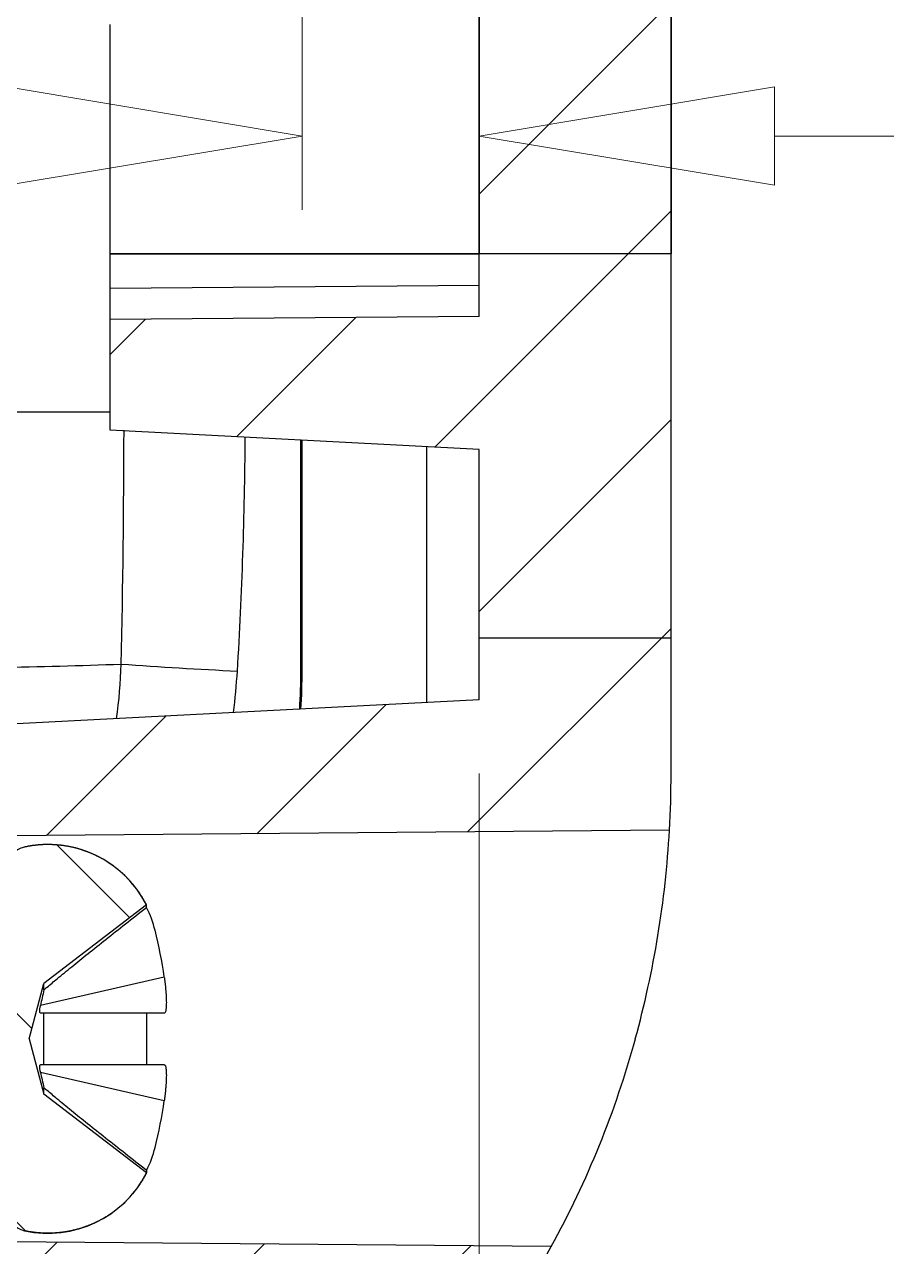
# Model space of a CAD drawing. Header units: millimetres. Extents: x 1786 to 4177, y -2705 to -1639.
# Drawn here: x 3945.3 to 3956.99, y -1857.12 to -1840.56 of the extents above; entities that cross this region are included whole.
import ezdxf

# ---------------------------------------------------------------- set-up
doc = ezdxf.new("R2010")
doc.units = ezdxf.units.MM
doc.layers.add('dim', color=3, linetype='Continuous', lineweight=9)
doc.styles.add('FFS', font='simfang0.ttf', dxfattribs={"width": 0.85})
doc.dimstyles.new('YanXiu', dxfattribs={"dimtxt": 2.5, "dimasz": 2.2, "dimexe": 1, "dimexo": 0.6, "dimgap": 0.66, "dimtad": 0, "dimzin": 9, "dimdsep": 46, "dimtxsty": 'FFS', "dimblk": 'CLOSEDBLANK', "dimcen": 0, "dimclrd": 256, "dimclre": 131, "dimclrt": 42, "dimazin": 2, "dimtfac": 1, "dimtofl": 0, "dimtmove": 0, "dimatfit": 3, "dimldrblk": 'CLOSEDBLANK', "dimfxl": 0, "dimlwd": 5, "dimlwe": 5, "dimarcsym": 0})

# ---------------------------------------------------------------- blocks, each defined once
blk = doc.blocks.new('_ClosedBlank')
at = {"color": 0, "linetype": 'ByBlock', "lineweight": -2}
for p, q in [((-1, 0.1667), (0, 0)), ((-1, 0.1667), (-1, -0.1667)), ((0, 0), (-1, -0.1667))]:
    blk.add_line(p, q, dxfattribs=at)
blk = doc.blocks.new('*D344')
at = {"layer": 'Defpoints', "color": 0}
for p in [(-42.036, 59.332), (-39.636, 59.29), (-42.036, 56.536)]:
    blk.add_point(p, dxfattribs=at)
at = {"layer": 'dim', "color": 131, "lineweight": 5}
for p, q in [((-42.036, 58.333), (-42.036, 55.537)), ((-39.636, 58.291), (-39.636, 55.537))]:
    blk.add_line(p, q, dxfattribs=at)
at = {"layer": 'dim', "lineweight": 5}
for p, q in [((-46.036, 56.536), (-50.036, 56.536)), ((-35.636, 56.536), (-31.636, 56.536))]:
    blk.add_line(p, q, dxfattribs=at)
at = {"layer": 'dim', "lineweight": 5, "xscale": 4, "yscale": 4, "zscale": 4}
blk.add_blockref('_ClosedBlank', (-42.036, 56.536), dxfattribs=at)
at = {"layer": 'dim', "lineweight": 5, "xscale": 4, "yscale": 4, "zscale": 4, "rotation": 180}
blk.add_blockref('_ClosedBlank', (-39.636, 56.536), dxfattribs=at)
at = {"layer": 'dim', "color": 42, "insert": (-54.952, 56.536), "char_height": 5, "attachment_point": 5, "style": 'FFS'}
blk.add_mtext('2.4', dxfattribs=at)
blk = doc.blocks.new('*D345')
at = {"layer": 'Defpoints', "color": 0}
for p in [(-39.636, 48.897), (-62.436, 47.9), (-39.636, 31.7)]:
    blk.add_point(p, dxfattribs=at)
at = {"layer": 'dim', "color": 131, "lineweight": 5}
for p, q in [((-39.636, 47.898), (-39.636, 30.7)), ((-62.436, 46.9), (-62.436, 30.7))]:
    blk.add_line(p, q, dxfattribs=at)
at = {"layer": 'dim', "lineweight": 5}
for p, q in [((-58.436, 31.7), (-57.411, 31.7)), ((-43.636, 31.7), (-44.661, 31.7))]:
    blk.add_line(p, q, dxfattribs=at)
at = {"layer": 'dim', "lineweight": 5, "xscale": 4, "yscale": 4, "zscale": 4, "rotation": 180}
blk.add_blockref('_ClosedBlank', (-62.436, 31.7), dxfattribs=at)
at = {"layer": 'dim', "lineweight": 5, "xscale": 4, "yscale": 4, "zscale": 4}
blk.add_blockref('_ClosedBlank', (-39.636, 31.7), dxfattribs=at)
at = {"layer": 'dim', "color": 42, "insert": (-51.036, 31.7), "char_height": 5, "attachment_point": 5, "style": 'FFS'}
blk.add_mtext('22.8', dxfattribs=at)
blk = doc.blocks.new('u161')
at = {"linetype": 'Continuous'}
h = blk.add_hatch(dxfattribs=at)
h.set_pattern_fill('DEFAULT__5', color=2, scale=2, angle=45, style=0, pattern_type=0)
h.set_pattern_definition([(45, (-380.4716, -141.763), (-1.4142136, 1.4142136), [])])
edge = h.paths.add_edge_path()
edge.add_line((-37.036, 47.9), (-37.036, 49.73))
edge.add_arc((-50.698, 47.9), 13.662, 356.761, 359.999)
edge.add_line((-37.058, 47.128), (-46.036, 47.05))
edge.add_line((-46.036, 45.939), (-46.036, 47.05))
edge.add_line((-46.036, 45.939), (-50.536, 45.9))
edge.add_line((-50.536, 45.9), (-50.536, 47.4))
edge.add_line((-50.536, 47.4), (-51.036, 47.688))
edge.add_line((-51.036, 47.688), (-51.036, 48.3))
edge.add_line((-39.636, 48.897), (-51.036, 48.3))
edge.add_line((-39.636, 48.897), (-39.636, 49.73))
edge.add_line((-37.036, 49.73), (-39.636, 49.73))
edge = h.paths.add_edge_path()
edge.add_line((-51.036, 35.8), (-51.036, 36.7))
edge.add_line((-51.036, 36.7), (-52.336, 36.722))
edge.add_line((-52.536, 36.926), (-52.336, 36.722))
edge.add_line((-52.536, 36.926), (-52.536, 37.873))
edge.add_line((-51.036, 37.9), (-52.536, 37.873))
edge.add_spline(control_points=[(-51.036, 37.9), (-50.166, 37.9), (-49.299, 37.954), (-48.436, 38.062)], knot_values=[0, 0, 0, 0, 1, 1, 1, 1], weights=[1, 0.998704, 0.998704, 1], degree=3, periodic=0)
edge.add_line((-48.436, 38.062), (-48.436, 40.163))
edge.add_line((-48.436, 40.163), (-51.036, 40.3))
edge.add_line((-51.036, 40.3), (-51.036, 40.911))
edge.add_line((-50.536, 41.2), (-51.036, 40.911))
edge.add_line((-50.536, 41.2), (-50.536, 42.7))
edge.add_line((-46.036, 42.66), (-50.536, 42.7))
edge.add_line((-46.036, 41.55), (-46.036, 42.66))
edge.add_line((-38.66, 41.485), (-46.036, 41.55))
edge.add_spline(control_points=[(-45.847, 35.88), (-45.156, 36.036), (-43.786, 36.503), (-41.885, 37.636), (-40.208, 39.171), (-39.199, 40.541), (-38.734, 41.35), (-38.66, 41.485)], knot_values=[0, 0, 0, 0, 0.234581, 0.473986, 0.71339, 0.952794, 1, 1, 1, 1], degree=3, periodic=0)
edge.add_spline(control_points=[(-50.536, 35.305), (-48.956, 35.339), (-47.388, 35.531), (-45.847, 35.88)], knot_values=[0, 0, 0, 0, 1, 1, 1, 1], weights=[1, 0.996624, 0.996624, 1], degree=3, periodic=0)
edge.add_line((-50.536, 35.305), (-50.536, 35.773))
edge.add_line((-50.536, 35.773), (-51.036, 35.8))
edge = h.paths.add_edge_path()
edge.add_line((-37.036, 49.73), (-39.636, 49.73))
edge.add_line((-37.036, 49.73), (-39.636, 49.73))
edge = h.paths.add_edge_path()
edge.add_line((-37.036, 49.73), (-37.036, 54.94))
edge.add_line((-37.036, 49.73), (-39.636, 49.73))
edge.add_line((-39.636, 49.73), (-39.636, 52.288))
edge.add_line((-39.636, 52.288), (-44.636, 52.55))
edge.add_line((-44.636, 52.55), (-44.636, 54.05))
edge.add_line((-39.636, 54.093), (-44.636, 54.05))
edge.add_line((-39.636, 54.093), (-39.636, 54.94))
edge.add_line((-37.036, 54.94), (-39.636, 54.94))
edge = h.paths.add_edge_path()
edge.add_line((-37.036, 54.94), (-39.636, 54.94))
edge.add_line((-39.636, 54.94), (-44.636, 54.94))
edge.add_line((-44.636, 54.94), (-39.636, 54.94))
edge.add_line((-37.036, 54.94), (-39.636, 54.94))
edge = h.paths.add_edge_path()
edge.add_line((-37.036, 162.7), (-37.036, 145.354))
edge.add_line((-38.613, 145.326), (-37.036, 145.354))
edge.add_spline(control_points=[(-38.613, 145.326), (-39.508, 145.311), (-40.136, 144.672), (-40.136, 143.776)], knot_values=[0, 0, 0, 0, 1, 1, 1, 1], weights=[1, 0.808834, 0.808834, 1], degree=3, periodic=0)
edge.add_line((-40.136, 86.364), (-40.136, 143.776))
edge.add_line((-40.136, 86.364), (-38.136, 84.364))
edge.add_line((-38.136, 84.364), (-38.136, 82.364))
edge.add_line((-40.136, 82.294), (-38.136, 82.364))
edge.add_line((-40.136, 61.9), (-40.136, 82.294))
edge.add_line((-40.136, 61.9), (-37.036, 61.845))
edge.add_line((-37.036, 61.845), (-37.036, 54.94))
edge.add_line((-37.036, 54.94), (-39.636, 54.94))
edge.add_line((-39.636, 59.29), (-39.636, 54.94))
edge.add_line((-42.036, 59.332), (-39.636, 59.29))
edge.add_line((-42.036, 147.867), (-42.036, 59.332))
edge.add_line((-42.036, 147.867), (-39.636, 147.909))
edge.add_line((-39.636, 162.7), (-39.636, 147.909))
edge.add_spline(control_points=[(-41.762, 169.114), (-41.409, 168.66), (-40.208, 166.786), (-39.636, 164.432), (-39.636, 162.7)], knot_values=[0, 0, 0, 0, 0.264015, 1, 1, 1, 1], degree=3, periodic=0)
edge.add_spline(control_points=[(-42.791, 171.742), (-42.707, 170.779), (-42.354, 169.879), (-41.762, 169.114)], knot_values=[0, 0, 0, 0, 1, 1, 1, 1], weights=[1, 0.972906, 0.972906, 1], degree=3, periodic=0)
edge.add_line((-42.791, 171.742), (-42.811, 171.973))
edge.add_spline(control_points=[(-42.811, 171.973), (-42.846, 172.376), (-43.132, 172.663), (-43.536, 172.7)], knot_values=[0, 0, 0, 0, 1, 1, 1, 1], weights=[1, 0.844659, 0.844659, 1], degree=3, periodic=0)
edge.add_line((-43.536, 172.7), (-43.536, 173.5))
edge.add_line((-42.436, 173.5), (-43.536, 173.5))
edge.add_line((-42.436, 173.5), (-42.436, 174.9))
edge.add_line((-42.436, 174.9), (-43.536, 174.9))
edge.add_line((-43.536, 174.9), (-43.536, 175.8))
edge.add_line((-43.536, 175.8), (-41.369, 175.648))
edge.add_spline(control_points=[(-40.443, 174.738), (-40.488, 175.251), (-40.855, 175.612), (-41.369, 175.648)], knot_values=[0, 0, 0, 0, 1, 1, 1, 1], weights=[1, 0.840271, 0.840271, 1], degree=3, periodic=0)
edge.add_line((-40.265, 172.7), (-40.443, 174.738))
edge.add_spline(control_points=[(-40.265, 172.7), (-40.188, 171.818), (-39.884, 170.986), (-39.375, 170.262)], knot_values=[0, 0, 0, 0, 1, 1, 1, 1], weights=[1, 0.977162, 0.977162, 1], degree=3, periodic=0)
edge.add_spline(control_points=[(-39.375, 170.262), (-39.01, 169.742), (-38.358, 168.643), (-37.61, 166.786), (-37.144, 164.785), (-37.036, 163.405), (-37.036, 162.7)], knot_values=[0, 0, 0, 0, 0.25, 0.5, 0.75, 1, 1, 1, 1], degree=3, periodic=0)
h = blk.add_hatch(dxfattribs=at)
h.set_pattern_fill('DEFAULT__1', color=2, scale=2, angle=-45, style=0, pattern_type=0)
h.set_pattern_definition([(315, (-377.6431, -141.763), (1.414214, 1.414214), [])])
edge = h.paths.add_edge_path()
edge.add_line((-59.877, 43.405), (-60.514, 43.669))
edge.add_line((-60.561, 43.587), (-60.514, 43.669))
edge.add_line((-60.661, 43.587), (-60.561, 43.587))
edge.add_line((-60.769, 43.775), (-60.661, 43.587))
edge.add_line((-60.769, 43.775), (-62.036, 44.3))
edge.add_line((-60.389, 44.982), (-62.036, 44.3))
edge.add_line((-60.111, 45.463), (-60.389, 44.982))
edge.add_line((-60.011, 45.463), (-60.111, 45.463))
edge.add_line((-59.86, 45.201), (-60.011, 45.463))
edge.add_line((-59.564, 45.323), (-59.86, 45.201))
edge.add_spline(control_points=[(-59.243, 45.398), (-59.354, 45.391), (-59.462, 45.366), (-59.564, 45.323)], knot_values=[0, 0, 0, 0, 1, 1, 1, 1], weights=[1, 0.990887, 0.990887, 1], degree=3, periodic=0)
edge.add_line((-59.011, 45.8), (-59.243, 45.398))
edge.add_line((-58.911, 45.8), (-59.011, 45.8))
edge.add_line((-58.68, 45.4), (-58.911, 45.8))
edge.add_line((-58.142, 45.4), (-58.68, 45.4))
edge.add_line((-57.911, 45.8), (-58.142, 45.4))
edge.add_line((-57.811, 45.8), (-57.911, 45.8))
edge.add_line((-57.58, 45.4), (-57.811, 45.8))
edge.add_line((-57.042, 45.4), (-57.58, 45.4))
edge.add_line((-56.811, 45.8), (-57.042, 45.4))
edge.add_line((-56.711, 45.8), (-56.811, 45.8))
edge.add_line((-56.48, 45.4), (-56.711, 45.8))
edge.add_line((-55.942, 45.4), (-56.48, 45.4))
edge.add_line((-55.711, 45.8), (-55.942, 45.4))
edge.add_line((-55.611, 45.8), (-55.711, 45.8))
edge.add_line((-55.38, 45.4), (-55.611, 45.8))
edge.add_line((-54.842, 45.4), (-55.38, 45.4))
edge.add_line((-54.611, 45.8), (-54.842, 45.4))
edge.add_line((-54.511, 45.8), (-54.611, 45.8))
edge.add_line((-54.28, 45.4), (-54.511, 45.8))
edge.add_line((-53.742, 45.4), (-54.28, 45.4))
edge.add_line((-53.511, 45.8), (-53.742, 45.4))
edge.add_line((-53.411, 45.8), (-53.511, 45.8))
edge.add_line((-53.18, 45.4), (-53.411, 45.8))
edge.add_line((-52.642, 45.4), (-53.18, 45.4))
edge.add_line((-52.411, 45.8), (-52.642, 45.4))
edge.add_line((-52.311, 45.8), (-52.411, 45.8))
edge.add_line((-52.08, 45.4), (-52.311, 45.8))
edge.add_line((-51.542, 45.4), (-52.08, 45.4))
edge.add_line((-51.311, 45.8), (-51.542, 45.4))
edge.add_line((-51.211, 45.8), (-51.311, 45.8))
edge.add_line((-50.98, 45.4), (-51.211, 45.8))
edge.add_line((-50.442, 45.4), (-50.98, 45.4))
edge.add_line((-50.211, 45.8), (-50.442, 45.4))
edge.add_line((-50.111, 45.8), (-50.211, 45.8))
edge.add_line((-49.88, 45.4), (-50.111, 45.8))
edge.add_line((-49.342, 45.4), (-49.88, 45.4))
edge.add_line((-49.111, 45.8), (-49.342, 45.4))
edge.add_line((-49.011, 45.8), (-49.111, 45.8))
edge.add_line((-48.78, 45.4), (-49.011, 45.8))
edge.add_line((-48.242, 45.4), (-48.78, 45.4))
edge.add_line((-48.011, 45.8), (-48.242, 45.4))
edge.add_line((-47.911, 45.8), (-48.011, 45.8))
edge.add_line((-47.68, 45.4), (-47.911, 45.8))
edge.add_line((-47.142, 45.4), (-47.68, 45.4))
edge.add_line((-46.911, 45.8), (-47.142, 45.4))
edge.add_line((-46.811, 45.8), (-46.911, 45.8))
edge.add_line((-46.58, 45.4), (-46.811, 45.8))
edge.add_line((-46.036, 45.4), (-46.58, 45.4))
edge.add_line((-46.036, 45.4), (-46.036, 46.606))
edge.add_spline(control_points=[(-45.8, 46.9), (-45.944, 46.868), (-46.036, 46.754), (-46.036, 46.606)], knot_values=[0, 0, 0, 0, 1, 1, 1, 1], weights=[1, 0.852365, 0.852365, 1], degree=3, periodic=0)
edge.add_spline(control_points=[(-44.145, 46.116), (-44.467, 46.747), (-45.107, 47.05), (-45.8, 46.9)], knot_values=[0, 0, 0, 0, 1, 1, 1, 1], weights=[1, 0.861507, 0.861507, 1], degree=3, periodic=0)
edge.add_line((-44.145, 46.116), (-45.535, 45.05))
edge.add_line((-45.736, 44.3), (-45.535, 45.05))
edge.add_line((-45.736, 44.3), (-45.535, 43.55))
edge.add_line((-44.145, 42.483), (-45.535, 43.55))
edge.add_spline(control_points=[(-44.145, 42.483), (-44.467, 41.852), (-45.107, 41.549), (-45.8, 41.7)], knot_values=[0, 0, 0, 0, 1, 1, 1, 1], weights=[1, 0.861507, 0.861507, 1], degree=3, periodic=0)
edge.add_spline(control_points=[(-45.8, 41.7), (-45.944, 41.731), (-46.036, 41.845), (-46.036, 41.993)], knot_values=[0, 0, 0, 0, 1, 1, 1, 1], weights=[1, 0.852365, 0.852365, 1], degree=3, periodic=0)
edge.add_line((-46.036, 41.993), (-46.036, 43.2))
edge.add_line((-46.036, 43.2), (-46.1, 43.2))
edge.add_line((-46.261, 42.922), (-46.1, 43.2))
edge.add_line((-46.361, 42.922), (-46.261, 42.922))
edge.add_line((-46.521, 43.2), (-46.361, 42.922))
edge.add_line((-46.521, 43.2), (-47.13, 43.2))
edge.add_line((-47.361, 42.8), (-47.13, 43.2))
edge.add_line((-47.461, 42.8), (-47.361, 42.8))
edge.add_line((-47.692, 43.2), (-47.461, 42.8))
edge.add_line((-47.692, 43.2), (-48.23, 43.2))
edge.add_line((-48.461, 42.8), (-48.23, 43.2))
edge.add_line((-48.561, 42.8), (-48.461, 42.8))
edge.add_line((-48.792, 43.2), (-48.561, 42.8))
edge.add_line((-48.792, 43.2), (-49.33, 43.2))
edge.add_line((-49.561, 42.8), (-49.33, 43.2))
edge.add_line((-49.661, 42.8), (-49.561, 42.8))
edge.add_line((-49.892, 43.2), (-49.661, 42.8))
edge.add_line((-49.892, 43.2), (-50.43, 43.2))
edge.add_line((-50.661, 42.8), (-50.43, 43.2))
edge.add_line((-50.761, 42.8), (-50.661, 42.8))
edge.add_line((-50.992, 43.2), (-50.761, 42.8))
edge.add_line((-50.992, 43.2), (-51.53, 43.2))
edge.add_line((-51.761, 42.8), (-51.53, 43.2))
edge.add_line((-51.861, 42.8), (-51.761, 42.8))
edge.add_line((-52.092, 43.2), (-51.861, 42.8))
edge.add_line((-52.092, 43.2), (-52.63, 43.2))
edge.add_line((-52.861, 42.8), (-52.63, 43.2))
edge.add_line((-52.961, 42.8), (-52.861, 42.8))
edge.add_line((-53.192, 43.2), (-52.961, 42.8))
edge.add_line((-53.192, 43.2), (-53.73, 43.2))
edge.add_line((-53.961, 42.8), (-53.73, 43.2))
edge.add_line((-54.061, 42.8), (-53.961, 42.8))
edge.add_line((-54.292, 43.2), (-54.061, 42.8))
edge.add_line((-54.292, 43.2), (-54.83, 43.2))
edge.add_line((-55.061, 42.8), (-54.83, 43.2))
edge.add_line((-55.161, 42.8), (-55.061, 42.8))
edge.add_line((-55.392, 43.2), (-55.161, 42.8))
edge.add_line((-55.392, 43.2), (-55.93, 43.2))
edge.add_line((-56.161, 42.8), (-55.93, 43.2))
edge.add_line((-56.261, 42.8), (-56.161, 42.8))
edge.add_line((-56.492, 43.2), (-56.261, 42.8))
edge.add_line((-56.492, 43.2), (-57.03, 43.2))
edge.add_line((-57.261, 42.8), (-57.03, 43.2))
edge.add_line((-57.361, 42.8), (-57.261, 42.8))
edge.add_line((-57.592, 43.2), (-57.361, 42.8))
edge.add_line((-57.592, 43.2), (-58.13, 43.2))
edge.add_line((-58.361, 42.8), (-58.13, 43.2))
edge.add_line((-58.461, 42.8), (-58.361, 42.8))
edge.add_line((-58.692, 43.2), (-58.461, 42.8))
edge.add_line((-58.692, 43.2), (-59.181, 43.2))
edge.add_spline(control_points=[(-59.181, 43.2), (-59.208, 43.2), (-59.234, 43.201), (-59.26, 43.203)], knot_values=[0, 0, 0, 0, 1, 1, 1, 1], weights=[1, 0.999479, 0.999479, 1], degree=3, periodic=0)
edge.add_line((-59.461, 42.855), (-59.26, 43.203))
edge.add_line((-59.561, 42.855), (-59.461, 42.855))
edge.add_line((-59.878, 43.405), (-59.561, 42.855))
at = {"color": 7, "linetype": 'Continuous'}
for p, q in [((-37.036, 47.9), (-37.036, 138.199)), ((-37.036, 61.845), (-37.036, 54.94)), ((-39.636, 59.29), (-39.636, 54.94)), ((-39.636, 54.093), (-39.636, 59.29)), ((-44.636, 52.55), (-44.636, 58.049)), ((-44.636, 54.94), (-39.636, 54.94)), ((-39.636, 54.94), (-44.636, 54.94)), ((-44.636, 54.94), (-39.636, 54.94)), ((-37.036, 54.94), (-39.636, 54.94)), ((-37.036, 54.94), (-39.636, 54.94)), ((-37.036, 54.94), (-39.636, 54.94)), ((-37.036, 54.94), (-39.636, 54.94)), ((-39.636, 54.093), (-39.636, 54.94)), ((-37.036, 49.73), (-37.036, 54.94)), ((-44.636, 54.474), (-39.636, 54.517)), ((-39.636, 54.093), (-44.636, 54.05)), ((-39.636, 54.093), (-44.636, 54.05)), ((-44.636, 52.55), (-44.636, 54.05)), ((-60.018, 52.8), (-44.636, 52.8)), ((-39.636, 52.288), (-44.636, 52.55)), ((-39.636, 52.288), (-44.636, 52.55)), ((-42.054, 49.427), (-42.054, 52.414)), ((-42.036, 49.3), (-42.036, 52.413)), ((-40.345, 48.86), (-40.345, 52.325)), ((-39.636, 49.73), (-39.636, 52.288)), ((-39.636, 48.897), (-39.636, 52.288)), ((-37.036, 49.73), (-39.636, 49.73)), ((-39.636, 48.897), (-39.636, 49.73)), ((-37.036, 49.73), (-39.636, 49.73)), ((-37.036, 49.73), (-39.636, 49.73)), ((-37.036, 49.73), (-39.636, 49.73)), ((-37.036, 47.9), (-37.036, 49.73)), ((-39.636, 48.897), (-51.036, 48.3)), ((-39.636, 48.897), (-51.036, 48.3)), ((-37.058, 47.128), (-46.036, 47.05)), ((-37.058, 47.128), (-46.036, 47.05)), ((-44.145, 46.116), (-45.535, 45.05)), ((-44.145, 46.116), (-45.535, 45.05)), ((-44.145, 46.082), (-44.145, 46.116)), ((-43.905, 45.138), (-45.582, 44.754)), ((-45.736, 44.3), (-45.535, 45.05)), ((-45.736, 44.3), (-45.535, 45.05)), ((-45.535, 44.963), (-45.535, 45.05)), ((-43.905, 44.65), (-45.582, 44.65)), ((-45.535, 43.95), (-45.535, 44.65)), ((-44.145, 44.65), (-44.145, 43.95)), ((-45.736, 44.3), (-45.535, 43.55)), ((-45.736, 44.3), (-45.535, 43.55)), ((-43.905, 43.95), (-45.582, 43.95)), ((-43.905, 43.461), (-45.582, 43.845)), ((-45.535, 43.55), (-45.535, 43.636)), ((-44.145, 42.483), (-45.535, 43.55)), ((-44.145, 42.483), (-45.535, 43.55)), ((-44.145, 42.517), (-44.145, 42.483)), ((-38.66, 41.485), (-46.036, 41.55)), ((-38.66, 41.485), (-46.036, 41.55))]:
    blk.add_line(p, q, dxfattribs=at)
for centre, radius, start, end in [((-201.398, 52.828), 156.948, 358.74119, 359.89824), ((-100.417, 52.788), 57.61, 356.51311, 359.66725), ((-51.975, 49.64), 7.492, 352.3242, 358.0084), ((-39.808, 113.643), 64.433, 265.83451, 267.23719), ((-50.833, 49.303), 8.78, 359.9907, 0.8096), ((-52.412, 49.875), 9.516, 353.0428, 356.4423), ((-50.934, 49.304), 8.881, 356.5225, 359.9859), ((-50.922, 49.3), 8.886, 356.5646, 359.9951), ((-50.698, 47.9), 13.662, 356.761, 359.999), ((-50.605, 47.9), 13.569, 356.7445, 359.9987), ((-50.647, 47.9), 13.611, 344.6622, 356.749), ((-45.736, 46.606), 0.3, 102.2554, 180), ((-45.481, 45.434), 1.5, 27.0501, 102.2554), ((-45.519, 45.394), 1.537, 14.1932, 26.5936), ((-49.836, 44.3), 5.99, 8.0503, 14.2182), ((-38.825, 37.229), 10.239, 130.6277, 130.9417), ((-50.009, 47.72), 12.949, 331.2166, 344.6825), ((-38.83, 51.366), 10.232, 229.0583, 229.3726), ((-49.836, 44.3), 5.99, 345.7818, 351.9497), ((-45.519, 43.205), 1.537, 333.4066, 345.8065), ((-45.481, 43.165), 1.5, 257.7446, 332.9499), ((-45.736, 41.993), 0.3, 180, 257.7446)]:
    blk.add_arc(centre, radius, start, end, dxfattribs=at)
blk.add_ellipse((-48.036, 47.9), major_axis=(0, 12.265), ratio=0.896842, start_param=-1.633751, end_param=-1.570796, dxfattribs=at)
for points, start_tangent, end_tangent in [([(-57.584, 49.381), (-54.251, 49.313), (-51.036, 49.298), (-47.821, 49.311), (-44.488, 49.38)], (0.999305, -0.037267), (0.999297, 0.037488)), ([(-44.145, 46.116), (-44.152, 46.129), (-44.159, 46.141), (-44.165, 46.154), (-44.172, 46.167), (-44.18, 46.179), (-44.187, 46.192), (-44.194, 46.204), (-44.202, 46.217), (-44.21, 46.229), (-44.218, 46.242), (-44.226, 46.254), (-44.234, 46.267), (-44.242, 46.279), (-44.25, 46.291), (-44.259, 46.303), (-44.268, 46.316), (-44.277, 46.328), (-44.286, 46.34), (-44.295, 46.352), (-44.304, 46.364), (-44.314, 46.375), (-44.323, 46.387), (-44.333, 46.399), (-44.343, 46.41), (-44.353, 46.422), (-44.363, 46.433), (-44.373, 46.445), (-44.384, 46.456), (-44.394, 46.467), (-44.405, 46.479), (-44.416, 46.49), (-44.427, 46.501), (-44.438, 46.511), (-44.449, 46.522), (-44.46, 46.533), (-44.472, 46.543), (-44.483, 46.554), (-44.495, 46.564), (-44.507, 46.574), (-44.519, 46.585), (-44.531, 46.595), (-44.543, 46.604), (-44.556, 46.614), (-44.568, 46.624), (-44.581, 46.633), (-44.593, 46.643), (-44.606, 46.652), (-44.619, 46.661), (-44.632, 46.67), (-44.645, 46.679), (-44.659, 46.688), (-44.672, 46.697), (-44.685, 46.705), (-44.699, 46.714), (-44.712, 46.722), (-44.726, 46.73), (-44.74, 46.738), (-44.754, 46.746), (-44.768, 46.753), (-44.782, 46.761), (-44.796, 46.768), (-44.81, 46.775), (-44.825, 46.782), (-44.839, 46.789), (-44.854, 46.796), (-44.868, 46.803), (-44.883, 46.809), (-44.897, 46.815), (-44.912, 46.822), (-44.927, 46.828), (-44.942, 46.833), (-44.957, 46.839), (-44.972, 46.845), (-44.987, 46.85), (-45.002, 46.855), (-45.017, 46.86), (-45.032, 46.865), (-45.047, 46.87), (-45.062, 46.874), (-45.077, 46.878), (-45.093, 46.883), (-45.108, 46.887), (-45.123, 46.89), (-45.139, 46.894), (-45.154, 46.898), (-45.169, 46.901), (-45.185, 46.904), (-45.2, 46.907), (-45.216, 46.91), (-45.231, 46.913), (-45.247, 46.915), (-45.262, 46.918), (-45.277, 46.92), (-45.293, 46.922), (-45.308, 46.924), (-45.324, 46.925), (-45.339, 46.927), (-45.355, 46.928), (-45.37, 46.93), (-45.385, 46.931), (-45.401, 46.932), (-45.416, 46.932), (-45.431, 46.933), (-45.447, 46.933), (-45.462, 46.934), (-45.477, 46.934), (-45.492, 46.934), (-45.507, 46.934), (-45.523, 46.933), (-45.538, 46.933), (-45.553, 46.932), (-45.568, 46.931), (-45.583, 46.93), (-45.597, 46.929), (-45.612, 46.928), (-45.627, 46.927), (-45.642, 46.925), (-45.656, 46.923), (-45.671, 46.922), (-45.686, 46.92), (-45.7, 46.918), (-45.714, 46.916), (-45.729, 46.913), (-45.743, 46.911), (-45.757, 46.908), (-45.772, 46.905), (-45.786, 46.903), (-45.8, 46.9)], (-0.454769, 0.89061), (-0.977211, -0.212271)), ([(-45.492, 45), (-45.358, 45.114), (-45.159, 45.278), (-44.938, 45.456), (-44.696, 45.649), (-44.432, 45.857), (-44.145, 46.082)], (0.758924, 0.651179), (0.787744, 0.616002)), ([(-43.905, 45.138), (-43.899, 45.089), (-43.893, 45.041), (-43.888, 44.994), (-43.884, 44.947), (-43.88, 44.901), (-43.878, 44.855), (-43.877, 44.813), (-43.877, 44.774), (-43.878, 44.74), (-43.88, 44.712), (-43.884, 44.689), (-43.888, 44.672), (-43.893, 44.659), (-43.899, 44.652), (-43.905, 44.65)], (0.140043, -0.990145), (-1, 0)), ([(-45.535, 44.963), (-45.56, 44.855), (-45.582, 44.754)], (-0.230596, -0.973049), (-0.207724, -0.978188)), ([(-45.582, 44.65), (-45.586, 44.651), (-45.589, 44.657), (-45.591, 44.666), (-45.592, 44.679), (-45.591, 44.696), (-45.589, 44.714), (-45.586, 44.734), (-45.582, 44.754)], (-1, 0), (0.207724, 0.978188)), ([(-45.582, 43.845), (-45.586, 43.865), (-45.589, 43.885), (-45.591, 43.904), (-45.592, 43.92), (-45.591, 43.933), (-45.589, 43.942), (-45.586, 43.948), (-45.582, 43.95)], (-0.207724, 0.978188), (1, 0)), ([(-43.905, 43.95), (-43.899, 43.947), (-43.893, 43.94), (-43.888, 43.928), (-43.884, 43.91), (-43.88, 43.887), (-43.878, 43.859), (-43.877, 43.825), (-43.877, 43.786), (-43.878, 43.744), (-43.88, 43.698), (-43.884, 43.652), (-43.888, 43.605), (-43.893, 43.558), (-43.899, 43.51), (-43.905, 43.461)], (1, 0), (-0.140043, -0.990145)), ([(-45.582, 43.845), (-45.56, 43.744), (-45.535, 43.636)], (0.207724, -0.978188), (0.230596, -0.973049)), ([(-44.145, 42.517), (-44.435, 42.745), (-44.701, 42.955), (-44.944, 43.148), (-45.163, 43.325), (-45.36, 43.488), (-45.492, 43.6)], (-0.787744, 0.616002), (-0.758927, 0.651176)), ([(-44.145, 42.483), (-44.152, 42.471), (-44.159, 42.458), (-44.165, 42.445), (-44.172, 42.432), (-44.18, 42.42), (-44.187, 42.407), (-44.194, 42.395), (-44.202, 42.382), (-44.21, 42.37), (-44.218, 42.357), (-44.226, 42.345), (-44.234, 42.333), (-44.242, 42.32), (-44.25, 42.308), (-44.259, 42.296), (-44.268, 42.284), (-44.277, 42.272), (-44.286, 42.259), (-44.295, 42.248), (-44.304, 42.236), (-44.314, 42.224), (-44.323, 42.212), (-44.333, 42.2), (-44.343, 42.189), (-44.353, 42.177), (-44.363, 42.166), (-44.373, 42.154), (-44.384, 42.143), (-44.394, 42.132), (-44.405, 42.121), (-44.416, 42.11), (-44.427, 42.099), (-44.438, 42.088), (-44.449, 42.077), (-44.46, 42.066), (-44.472, 42.056), (-44.483, 42.045), (-44.495, 42.035), (-44.507, 42.025), (-44.519, 42.015), (-44.531, 42.005), (-44.543, 41.995), (-44.556, 41.985), (-44.568, 41.975), (-44.581, 41.966), (-44.593, 41.956), (-44.606, 41.947), (-44.619, 41.938), (-44.632, 41.929), (-44.645, 41.92), (-44.659, 41.911), (-44.672, 41.902), (-44.685, 41.894), (-44.699, 41.886), (-44.712, 41.877), (-44.726, 41.869), (-44.74, 41.861), (-44.754, 41.854), (-44.768, 41.846), (-44.782, 41.838), (-44.796, 41.831), (-44.81, 41.824), (-44.825, 41.817), (-44.839, 41.81), (-44.854, 41.803), (-44.868, 41.796), (-44.883, 41.79), (-44.897, 41.784), (-44.912, 41.778), (-44.927, 41.772), (-44.942, 41.766), (-44.957, 41.76), (-44.972, 41.755), (-44.987, 41.749), (-45.002, 41.744), (-45.017, 41.739), (-45.032, 41.734), (-45.047, 41.73), (-45.062, 41.725), (-45.077, 41.721), (-45.093, 41.717), (-45.108, 41.713), (-45.123, 41.709), (-45.139, 41.705), (-45.154, 41.702), (-45.169, 41.698), (-45.185, 41.695), (-45.2, 41.692), (-45.216, 41.689), (-45.231, 41.686), (-45.247, 41.684), (-45.262, 41.682), (-45.277, 41.679), (-45.293, 41.677), (-45.308, 41.675), (-45.324, 41.674), (-45.339, 41.672), (-45.355, 41.671), (-45.37, 41.67), (-45.385, 41.668), (-45.401, 41.668), (-45.416, 41.667), (-45.431, 41.666), (-45.447, 41.666), (-45.462, 41.666), (-45.477, 41.665), (-45.492, 41.665), (-45.507, 41.666), (-45.523, 41.666), (-45.538, 41.666), (-45.553, 41.667), (-45.568, 41.668), (-45.583, 41.669), (-45.597, 41.67), (-45.612, 41.671), (-45.627, 41.672), (-45.642, 41.674), (-45.656, 41.676), (-45.671, 41.677), (-45.686, 41.679), (-45.7, 41.681), (-45.714, 41.684), (-45.729, 41.686), (-45.743, 41.688), (-45.757, 41.691), (-45.772, 41.694), (-45.786, 41.697), (-45.8, 41.7)], (-0.454769, -0.89061), (-0.977211, 0.212271)), ([(-45.847, 35.88), (-43.826, 36.568), (-41.925, 37.701), (-40.258, 39.227), (-38.89, 41.085), (-38.66, 41.485)], (0.975318, 0.220807), (0.482048, 0.876145))]:
    blk.add_spline(points, degree=3, dxfattribs=dict(at, start_tangent=start_tangent, end_tangent=end_tangent))
at = {"layer": 'dim'}
for base, p1, p2, picture, middle in [((-42.036, 56.536), (-39.636, 59.29), (-42.036, 59.332), '*D344', (-54.952, 56.536)), ((-39.636, 31.7), (-62.436, 47.9), (-39.636, 48.897), '*D345', (-51.036, 31.7))]:
    dim = blk.add_linear_dim(base=base, p1=p1, p2=p2, dimstyle='YanXiu', override={"dimtxt": 5, "dimasz": 4, "dimexe": 0.9995, "dimexo": 0.9995, "dimgap": 0.9995}, dxfattribs=at)
    dim.commit()
    dim.dimension.update_dxf_attribs({"geometry": picture, "text_midpoint": middle})

msp = doc.modelspace()

# ---------------------------------------------------------------- block references
msp.add_blockref('u161', (3991.104, -1898.608))

doc.saveas('drawing.dxf')
